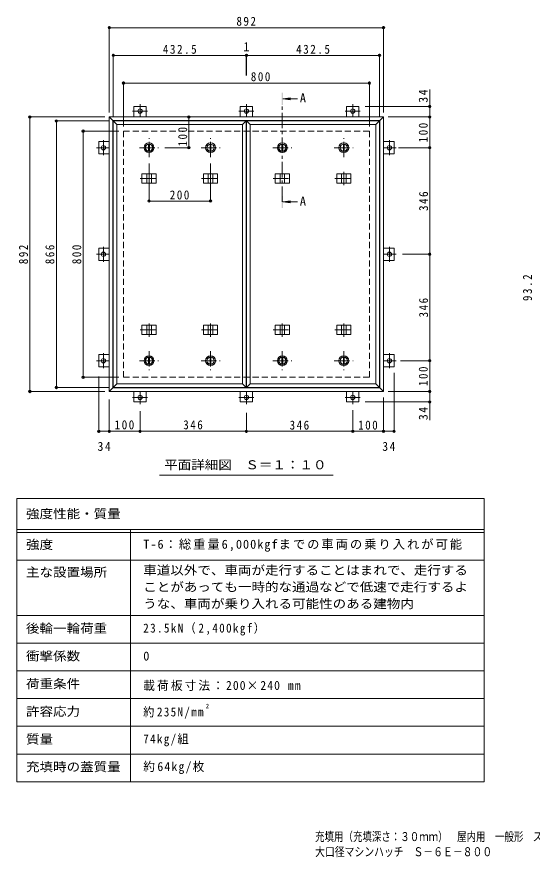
# Model space of a CAD drawing. Units: millimetres at full size, sheet at 1:10, with parts at other scales. Extents: x -1763 to 1894, y -1353 to 1378.
# Drawn here: x -1763 to -86, y -1353 to 1378 of the extents above; entities that cross this region are included whole.
import ezdxf
from ezdxf.enums import TextEntityAlignment as Align

# ---------------------------------------------------------------- set-up
doc = ezdxf.new("R2010")
doc.units = ezdxf.units.MM
doc.header["$LTSCALE"] = 10
doc.header["$PDMODE"] = 32
doc.header["$PDSIZE"] = 8
doc.linetypes.add('CHAIN1', pattern=[8, 5, -1, 1, -1])
doc.linetypes.add('DASHED2', pattern=[3, 2, -1])
for name, color, linetype, lineweight in [('0-1_躯体', 2, 'DASHED2', 9), ('0-2_仕上', 3, 'Continuous', 9), ('0-3_建具', 4, 'Continuous', 9), ('0-5_寸法', 4, 'Continuous', 9), ('0-C', 2, 'Continuous', 9), ('0-E', 3, 'Continuous', 9), ('0-F', 7, 'Continuous', 9), ('D-F', 7, 'Continuous', 9), ('F-5_F-5ﾚｲﾔ', 7, 'Continuous', 9), ('F-F_F-Fﾚｲﾔ', 2, 'Continuous', 9)]:
    doc.layers.add(name, color=color, linetype=linetype, lineweight=lineweight)
doc.styles.add('ＭＳ ゴシック', font='')
doc.styles.get('ＭＳ ゴシック').set_extended_font_data('MS Gothic')

msp = doc.modelspace()

# ---------------------------------------------------------------- linework, layer by layer
at = {"layer": '0-1_躯体'}
for p, q in [((-1416.06, 206.19), (-1416.06, 1006.19)), ((-1416.06, 1006.19), (-616.06, 1006.19)), ((-616.06, 1006.19), (-616.06, 206.19)), ((-616.06, 206.19), (-1416.06, 206.19))]:
    msp.add_line(p, q, dxfattribs=at)
at = {"layer": '0-2_仕上'}
for p, q in [((-1449.06, 173.19), (-1449.06, 1039.19)), ((-1437.06, 1027.19), (-1449.06, 1039.19)), ((-1028.56, 1027.19), (-1016.56, 1039.19)), ((-1015.56, 173.19), (-1015.56, 1039.19)), ((-1003.56, 1027.19), (-1015.56, 1039.19)), ((-595.06, 1027.19), (-583.06, 1039.19)), ((-1437.06, 185.19), (-1437.06, 1027.19)), ((-1003.56, 185.19), (-1003.56, 1027.19)), ((-1449.06, 173.19), (-1437.06, 185.19)), ((-1016.56, 173.19), (-1449.06, 173.19)), ((-1028.56, 185.19), (-1437.06, 185.19)), ((-1016.56, 173.19), (-1028.56, 185.19)), ((-1015.56, 173.19), (-1003.56, 185.19)), ((-583.06, 173.19), (-1015.56, 173.19)), ((-595.06, 185.19), (-1003.56, 185.19)), ((-583.06, 173.19), (-595.06, 185.19))]:
    msp.add_line(p, q, dxfattribs=at)
for points in [[(-1449.06, 1039.19), (-1016.56, 1039.19), (-1016.56, 173.19)], [(-1015.56, 1039.19), (-583.06, 1039.19), (-583.06, 173.19)], [(-1437.06, 1027.19), (-1028.56, 1027.19), (-1028.56, 185.19)], [(-1003.56, 1027.19), (-595.06, 1027.19), (-595.06, 185.19)]]:
    msp.add_lwpolyline(points, dxfattribs=at)
at = {"layer": '0-3_建具', "color": 2}
for p, q in [((-1462.06, 1052.19), (-1450.06, 1040.19)), ((-1462.06, 160.19), (-1462.06, 1052.19)), ((-1462.06, 1052.19), (-570.06, 1052.19)), ((-1450.06, 172.19), (-1450.06, 1040.19)), ((-1450.06, 1040.19), (-582.06, 1040.19)), ((-582.06, 1040.19), (-570.06, 1052.19)), ((-582.06, 172.19), (-582.06, 1040.19)), ((-570.06, 1052.19), (-570.06, 160.19)), ((-1450.06, 172.19), (-1462.06, 160.19)), ((-582.06, 172.19), (-1450.06, 172.19)), ((-582.06, 172.19), (-570.06, 160.19)), ((-570.06, 160.19), (-1462.06, 160.19))]:
    msp.add_line(p, q, dxfattribs=at)
at = {"layer": '0-3_建具', "linetype": 'CHAIN1'}
for p, q in [((-1332.81, 874.3), (-1332.81, 831.07)), ((-1132.81, 874.3), (-1132.81, 831.07)), ((-699.31, 874.3), (-699.31, 831.07)), ((-1362.22, 852.19), (-1303.4, 852.19)), ((-1162.22, 852.19), (-1103.4, 852.19)), ((-928.72, 852.19), (-869.9, 852.19)), ((-728.72, 852.19), (-669.9, 852.19)), ((-1362.22, 360.19), (-1303.4, 360.19)), ((-1332.81, 338.07), (-1332.81, 381.31)), ((-1162.22, 360.19), (-1103.4, 360.19)), ((-1132.81, 338.07), (-1132.81, 381.31)), ((-928.72, 360.19), (-869.9, 360.19)), ((-899.31, 338.07), (-899.31, 381.31)), ((-728.72, 360.19), (-669.9, 360.19)), ((-699.31, 338.07), (-699.31, 381.31))]:
    msp.add_line(p, q, dxfattribs=at)
at = {"layer": '0-3_建具'}
for p, q in [((-1355.9, 867.19), (-1355.9, 837.19)), ((-1355.9, 867.19), (-1309.72, 867.19)), ((-1340.31, 867.19), (-1340.31, 837.19)), ((-1325.31, 867.19), (-1325.31, 837.19)), ((-1309.72, 867.19), (-1309.72, 837.19)), ((-1155.9, 867.19), (-1155.9, 837.19)), ((-1155.9, 867.19), (-1109.72, 867.19)), ((-1140.31, 867.19), (-1140.31, 837.19)), ((-1125.31, 867.19), (-1125.31, 837.19)), ((-1109.72, 867.19), (-1109.72, 837.19)), ((-922.4, 867.19), (-922.4, 837.19)), ((-922.4, 867.19), (-876.22, 867.19)), ((-906.81, 867.19), (-906.81, 837.19)), ((-891.81, 867.19), (-891.81, 837.19)), ((-876.22, 867.19), (-876.22, 837.19)), ((-722.4, 867.19), (-722.4, 837.19)), ((-722.4, 867.19), (-676.22, 867.19)), ((-706.81, 867.19), (-706.81, 837.19)), ((-691.81, 867.19), (-691.81, 837.19)), ((-676.22, 867.19), (-676.22, 837.19)), ((-1355.9, 837.19), (-1309.72, 837.19)), ((-1155.9, 837.19), (-1109.72, 837.19)), ((-922.4, 837.19), (-876.22, 837.19)), ((-722.4, 837.19), (-676.22, 837.19)), ((-1355.9, 345.19), (-1355.9, 375.19)), ((-1355.9, 375.19), (-1309.72, 375.19)), ((-1340.31, 345.19), (-1340.31, 375.19)), ((-1325.31, 345.19), (-1325.31, 375.19)), ((-1309.72, 345.19), (-1309.72, 375.19)), ((-1155.9, 345.19), (-1155.9, 375.19)), ((-1155.9, 375.19), (-1109.72, 375.19)), ((-1140.31, 345.19), (-1140.31, 375.19)), ((-1125.31, 345.19), (-1125.31, 375.19)), ((-1109.72, 345.19), (-1109.72, 375.19)), ((-922.4, 345.19), (-922.4, 375.19)), ((-922.4, 375.19), (-876.22, 375.19)), ((-906.81, 345.19), (-906.81, 375.19)), ((-891.81, 345.19), (-891.81, 375.19)), ((-876.22, 345.19), (-876.22, 375.19)), ((-722.4, 345.19), (-722.4, 375.19)), ((-722.4, 375.19), (-676.22, 375.19)), ((-706.81, 345.19), (-706.81, 375.19)), ((-691.81, 345.19), (-691.81, 375.19)), ((-676.22, 345.19), (-676.22, 375.19)), ((-1355.9, 345.19), (-1309.72, 345.19)), ((-1155.9, 345.19), (-1109.72, 345.19)), ((-922.4, 345.19), (-876.22, 345.19)), ((-722.4, 345.19), (-676.22, 345.19))]:
    msp.add_line(p, q, dxfattribs=at)
at = {"layer": '0-5_寸法'}
for p, q in [((-897.31, 1111), (-872.53, 1114.27)), ((-897.31, 1111), (-872.53, 1107.74)), ((-897.31, 1111), (-849.85, 1111)), ((-897.31, 775.88), (-872.53, 779.14)), ((-897.31, 775.88), (-872.53, 772.62)), ((-897.31, 775.88), (-849.85, 775.88))]:
    msp.add_line(p, q, dxfattribs=at)
at = {"layer": '0-5_寸法', "linetype": 'CHAIN1'}
msp.add_line((-899.31, 775.88), (-899.31, 1091), dxfattribs=at)
at = {"layer": '0-5_寸法', "color": 7}
msp.add_line((-1298.59, -111.32), (-733.54, -111.32), dxfattribs=at)
at = {"layer": '0-5_寸法'}
for points in [[(-897.31, 1131), (-901.31, 1131), (-897.31, 1091), (-901.31, 1091)], [(-897.31, 755.88), (-901.31, 755.88), (-897.31, 795.88), (-901.31, 795.88)]]:
    msp.add_solid(points, dxfattribs=at)
at = {"layer": '0-C', "linetype": 'CHAIN1'}
for p, q in [((-1332.81, 921.19), (-1332.81, 983.19)), ((-1132.81, 921.19), (-1132.81, 983.19)), ((-699.31, 921.19), (-699.31, 983.19)), ((-1363.81, 952.19), (-1301.81, 952.19)), ((-1163.81, 952.19), (-1101.81, 952.19)), ((-930.31, 952.19), (-868.31, 952.19)), ((-730.31, 952.19), (-668.31, 952.19)), ((-1332.81, 291.19), (-1332.81, 229.19)), ((-1132.81, 291.19), (-1132.81, 229.19)), ((-899.31, 291.19), (-899.31, 229.19)), ((-699.31, 291.19), (-699.31, 229.19)), ((-1363.81, 260.19), (-1301.81, 260.19)), ((-1163.81, 260.19), (-1101.81, 260.19)), ((-930.31, 260.19), (-868.31, 260.19)), ((-730.31, 260.19), (-668.31, 260.19))]:
    msp.add_line(p, q, dxfattribs=at)
at = {"layer": '0-C'}
for p, q in [((-1334.31, 963.59), (-1334.31, 940.79)), ((-1331.31, 963.59), (-1331.31, 940.79)), ((-1134.31, 963.59), (-1134.31, 940.79)), ((-1131.31, 963.59), (-1131.31, 940.79)), ((-900.81, 963.59), (-900.81, 940.79)), ((-897.81, 963.59), (-897.81, 940.79)), ((-700.81, 963.59), (-700.81, 940.79)), ((-697.81, 963.59), (-697.81, 940.79)), ((-1334.31, 248.79), (-1334.31, 271.59)), ((-1331.31, 248.79), (-1331.31, 271.59)), ((-1134.31, 248.79), (-1134.31, 271.59)), ((-1131.31, 248.79), (-1131.31, 271.59)), ((-900.81, 248.79), (-900.81, 271.59)), ((-897.81, 248.79), (-897.81, 271.59)), ((-700.81, 248.79), (-700.81, 271.59)), ((-697.81, 248.79), (-697.81, 271.59))]:
    msp.add_line(p, q, dxfattribs=at)
for centre, radius in [((-1332.81, 952.19), 16), ((-1332.81, 952.19), 12), ((-1332.81, 952.19), 11.5), ((-1132.81, 952.19), 16), ((-1132.81, 952.19), 12), ((-1132.81, 952.19), 11.5), ((-899.31, 952.19), 16), ((-899.31, 952.19), 12), ((-899.31, 952.19), 11.5), ((-699.31, 952.19), 16), ((-699.31, 952.19), 12), ((-699.31, 952.19), 11.5), ((-1332.81, 260.19), 16), ((-1132.81, 260.19), 16), ((-899.31, 260.19), 16), ((-699.31, 260.19), 16), ((-1332.81, 260.19), 12), ((-1332.81, 260.19), 11.5), ((-1132.81, 260.19), 12), ((-1132.81, 260.19), 11.5), ((-899.31, 260.19), 12), ((-899.31, 260.19), 11.5), ((-699.31, 260.19), 12), ((-699.31, 260.19), 11.5)]:
    msp.add_circle(centre, radius, dxfattribs=at)
at = {"layer": '0-E', "linetype": 'CHAIN1'}
for p, q in [((-1362.06, 1093.36), (-1362.06, 1052.19)), ((-1016.06, 1093.36), (-1016.06, 1052.19)), ((-670.06, 1093.36), (-670.06, 1052.19)), ((-1337.69, 1071.39), (-1386.44, 1071.39)), ((-991.68, 1071.39), (-1040.44, 1071.39)), ((-645.68, 1071.39), (-694.44, 1071.39)), ((-1481.26, 976.56), (-1481.26, 927.81)), ((-550.86, 927.81), (-550.86, 976.56)), ((-1503.24, 952.19), (-1462.06, 952.19)), ((-528.89, 952.19), (-570.06, 952.19)), ((-1481.26, 630.56), (-1481.26, 581.81)), ((-550.86, 581.81), (-550.86, 630.56)), ((-1503.24, 606.19), (-1462.06, 606.19)), ((-528.89, 606.19), (-570.06, 606.19)), ((-1481.26, 284.56), (-1481.26, 235.81)), ((-550.86, 235.81), (-550.86, 284.56)), ((-1503.24, 260.19), (-1462.06, 260.19)), ((-528.89, 260.19), (-570.06, 260.19)), ((-1386.44, 140.99), (-1337.69, 140.99)), ((-1362.06, 119.01), (-1362.06, 160.19)), ((-1040.44, 140.99), (-991.68, 140.99)), ((-1016.06, 119.01), (-1016.06, 160.19)), ((-694.44, 140.99), (-645.68, 140.99)), ((-670.06, 119.01), (-670.06, 160.19))]:
    msp.add_line(p, q, dxfattribs=at)
at = {"layer": '0-E'}
for p, q in [((-1382.06, 1086.39), (-1342.06, 1086.39)), ((-1382.06, 1086.39), (-1382.06, 1052.19)), ((-1342.06, 1086.39), (-1342.06, 1052.19)), ((-1036.06, 1086.39), (-996.06, 1086.39)), ((-1036.06, 1086.39), (-1036.06, 1052.19)), ((-996.06, 1086.39), (-996.06, 1052.19)), ((-690.06, 1086.39), (-650.06, 1086.39)), ((-690.06, 1086.39), (-690.06, 1052.19)), ((-650.06, 1086.39), (-650.06, 1052.19)), ((-1496.26, 932.19), (-1496.26, 972.19)), ((-1496.26, 972.19), (-1462.06, 972.19)), ((-535.86, 972.19), (-570.06, 972.19)), ((-535.86, 972.19), (-535.86, 932.19)), ((-1496.26, 932.19), (-1462.06, 932.19)), ((-535.86, 932.19), (-570.06, 932.19)), ((-1496.26, 586.19), (-1496.26, 626.19)), ((-1496.26, 626.19), (-1462.06, 626.19)), ((-535.86, 626.19), (-570.06, 626.19)), ((-535.86, 626.19), (-535.86, 586.19)), ((-1496.26, 586.19), (-1462.06, 586.19)), ((-535.86, 586.19), (-570.06, 586.19)), ((-1496.26, 240.19), (-1496.26, 280.19)), ((-1496.26, 280.19), (-1462.06, 280.19)), ((-535.86, 280.19), (-570.06, 280.19)), ((-535.86, 280.19), (-535.86, 240.19)), ((-1496.26, 240.19), (-1462.06, 240.19)), ((-535.86, 240.19), (-570.06, 240.19)), ((-1382.06, 125.99), (-1382.06, 160.19)), ((-1342.06, 125.99), (-1342.06, 160.19)), ((-1036.06, 125.99), (-1036.06, 160.19)), ((-996.06, 125.99), (-996.06, 160.19)), ((-690.06, 125.99), (-690.06, 160.19)), ((-650.06, 125.99), (-650.06, 160.19)), ((-1342.06, 125.99), (-1382.06, 125.99)), ((-996.06, 125.99), (-1036.06, 125.99)), ((-650.06, 125.99), (-690.06, 125.99))]:
    msp.add_line(p, q, dxfattribs=at)
for centre in [(-1362.06, 1071.39), (-1016.06, 1071.39), (-670.06, 1071.39), (-1481.26, 952.19), (-550.86, 952.19), (-1481.26, 606.19), (-550.86, 606.19), (-1481.26, 260.19), (-550.86, 260.19), (-1362.06, 140.99), (-1016.06, 140.99), (-670.06, 140.99)]:
    msp.add_circle(centre, 7, dxfattribs=at)
at = {"layer": '0-F'}
for p, q in [((-1462.06, 1067.19), (-1462.06, 1347.19)), ((-1462.06, 1342.19), (-570.06, 1342.19)), ((-570.06, 1067.19), (-570.06, 1347.19)), ((-1449.06, 1054.19), (-1449.06, 1257.19)), ((-583.06, 1054.19), (-583.06, 1257.19)), ((-1449.06, 1252.19), (-1016.56, 1252.19)), ((-1016.56, 1255.19), (-1016.56, 1186.9)), ((-1016.56, 1252.19), (-1015.56, 1252.19)), ((-1015.56, 1255.19), (-1015.56, 1186.9)), ((-1015.56, 1252.19), (-583.06, 1252.19)), ((-1416.06, 1021.19), (-1416.06, 1167.19)), ((-1416.06, 1162.19), (-616.06, 1162.19)), ((-616.06, 1021.19), (-616.06, 1167.19)), ((-419.91, 1086.39), (-419.91, 1141.07)), ((-414.91, 1086.39), (-630.06, 1086.39)), ((-419.91, 1052.19), (-419.91, 1086.39)), ((-1477.06, 1052.19), (-1725.42, 1052.19)), ((-1720.42, 160.19), (-1720.42, 1052.19)), ((-1464.06, 1039.19), (-1639.38, 1039.19)), ((-1634.38, 173.19), (-1634.38, 1039.19)), ((-1203.43, 1052.19), (-1203.43, 952.19)), ((-555.06, 1052.19), (-414.91, 1052.19)), ((-419.91, 952.19), (-419.91, 1052.19)), ((-1431.06, 1006.19), (-1552.01, 1006.19)), ((-1547.01, 206.19), (-1547.01, 1006.19)), ((-1200.43, 952.19), (-1281.81, 952.19)), ((-521.14, 952.19), (-414.91, 952.19)), ((-419.91, 952.19), (-419.91, 606.19)), ((-1332.81, 775.89), (-1332.81, 901.19)), ((-1132.81, 775.89), (-1132.81, 901.19)), ((-1332.81, 778.89), (-1132.81, 778.89)), ((-416.91, 606.19), (-508.89, 606.19)), ((-419.91, 606.19), (-419.91, 260.19)), ((-514.55, 260.19), (-414.91, 260.19)), ((-419.91, 160.19), (-419.91, 260.19)), ((-535.86, 27.81), (-535.86, 220.19)), ((-1431.06, 206.19), (-1552.01, 206.19)), ((-1496.26, 25.81), (-1496.26, 208.98)), ((-1464.06, 173.19), (-1639.38, 173.19)), ((-1477.06, 160.19), (-1725.42, 160.19)), ((-570.06, 27.81), (-570.06, 140.19)), ((-555.06, 160.19), (-414.91, 160.19)), ((-419.91, 160.19), (-419.91, 125.99)), ((-1462.06, 133.98), (-1462.06, 25.81)), ((-414.91, 125.99), (-630.06, 125.99)), ((-419.91, 125.99), (-419.91, 67.01)), ((-1362.06, 96.68), (-1362.06, 25.81)), ((-1016.06, 90.84), (-1016.06, 25.81)), ((-670.06, 27.81), (-670.06, 99.01)), ((-1496.26, 30.81), (-1462.06, 30.81)), ((-1462.06, 30.81), (-1362.06, 30.81)), ((-1362.06, 30.81), (-1016.06, 30.81)), ((-1016.06, 30.81), (-670.06, 30.81)), ((-670.06, 30.81), (-570.06, 30.81)), ((-570.06, 30.81), (-535.86, 30.81))]:
    msp.add_line(p, q, dxfattribs=at)
for p in [(-1462.06, 1342.19), (-570.06, 1342.19), (-1449.06, 1252.19), (-1016.56, 1252.19), (-1015.56, 1252.19), (-583.06, 1252.19), (-1416.06, 1162.19), (-616.06, 1162.19), (-419.91, 1086.39), (-1720.42, 1052.19), (-1634.38, 1039.19), (-1203.43, 1052.19), (-419.91, 1052.19), (-1547.01, 1006.19), (-1203.43, 952.19), (-419.91, 952.19), (-1332.81, 778.89), (-1132.81, 778.89), (-419.91, 606.19), (-419.91, 260.19), (-1547.01, 206.19), (-1720.42, 160.19), (-1634.38, 173.19), (-419.91, 160.19), (-419.91, 125.99), (-1496.26, 30.81), (-1462.06, 30.81), (-1362.06, 30.81), (-1016.06, 30.81), (-670.06, 30.81), (-570.06, 30.81), (-535.86, 30.81)]:
    msp.add_point(p, dxfattribs=at)
at = {"layer": 'F-5_F-5ﾚｲﾔ'}
for p, q in [((-243, -188), (-243, -1108)), ((-1763, -388), (-243, -388)), ((-1763, -568), (-243, -568))]:
    msp.add_line(p, q, dxfattribs=at)
at = {"layer": 'F-F_F-Fﾚｲﾔ', "color": 7}
for p, q in [((-1763, -188), (-1763, -1108)), ((-1763, -188), (-243, -188)), ((-1763, -288), (-243, -288)), ((-1763, -298), (-243, -298)), ((-1393, -288), (-1393, -1108)), ((-1763, -388), (-243, -388)), ((-1763, -568), (-243, -568)), ((-1763, -658), (-243, -658)), ((-1763, -748), (-243, -748)), ((-243, -838), (-1763, -838)), ((-243, -928), (-1763, -928)), ((-243, -1018), (-1763, -1018)), ((-243, -1108), (-1763, -1108))]:
    msp.add_line(p, q, dxfattribs=at)

# ---------------------------------------------------------------- texts
at = {"layer": '0-5_寸法', "color": 2, "style": 'ＭＳ ゴシック'}
for p in [(-842.28, 1090.61), (-842.28, 755.48)]:
    msp.add_text('A', height=29.33, dxfattribs=at).set_placement(p, align=Align.BOTTOM_LEFT)
at = {"layer": '0-5_寸法', "color": 2, "style": 'ＭＳ ゴシック', "width": 1.1}
msp.add_text('平面詳細図\u3000Ｓ＝１：１０', height=29.33, dxfattribs=at).set_placement((-1283.56, -101.51), align=Align.BOTTOM_LEFT)
at = {"layer": '0-F', "color": 2, "style": 'ＭＳ ゴシック'}
msp.add_text('1', height=29.33, dxfattribs=at).set_placement((-1026.06, 1257.19), align=Align.BOTTOM_LEFT)
at = {"layer": '0-F', "color": 2, "char_height": 29.33, "attachment_point": 7, "style": 'ＭＳ ゴシック'}
for s, insert in [('\\T1.27;\\W0.9;892', (-1048.56, 1348.19)), ('\\T1.28;\\W0.9;432.5', (-1287.81, 1257.19)), ('\\T1.28;\\W0.9;432.5', (-854.31, 1257.19)), ('\\T1.27;\\W0.9;800', (-1001.77, 1168.19)), ('\\T1.27;\\W0.9;200', (-1265.31, 783.89)), ('\\T1.27;\\W0.9;100', (-1444.56, 36.81)), ('\\T1.27;\\W0.9;346', (-1221.56, 36.81)), ('\\T1.27;\\W0.9;346', (-875.56, 35.81)), ('\\T1.27;\\W0.9;100', (-652.56, 35.81)), ('\\T1.27;\\W0.95;34', (-1500.41, -33.41)), ('\\T1.27;\\W0.95;34', (-574.21, -33.41))]:
    msp.add_mtext(s, dxfattribs=dict(at, insert=insert))
at = {"layer": '0-F', "color": 2, "char_height": 29.33, "attachment_point": 7, "rotation": 90, "style": 'ＭＳ ゴシック'}
for s, insert in [('\\T1.27;\\W0.95;34', (-425.91, 1098.57)), ('\\T1.27;\\W0.9;100', (-1208.43, 956.2)), ('\\T1.27;\\W0.9;100', (-425.91, 969.69)), ('\\T1.27;\\W0.9;346', (-424.91, 746.69)), ('\\T1.27;\\W0.9;892', (-1726.42, 573.69)), ('\\T1.27;\\W0.9;866', (-1640.38, 573.69)), ('\\T1.27;\\W0.9;800', (-1553.01, 573.69)), ('\\T1.27;\\W0.9;346', (-424.91, 400.69)), ('\\T1.27;\\W0.9;100', (-425.91, 177.69)), ('\\T1.27;\\W0.95;34', (-425.91, 67.01))]:
    msp.add_mtext(s, dxfattribs=dict(at, insert=insert))
at = {"layer": 'D-F', "color": 2, "insert": (-86.97, 453.95), "char_height": 29.33, "attachment_point": 7, "rotation": 90, "style": 'ＭＳ ゴシック'}
msp.add_mtext('\\T1.28;\\W0.9;93.2', dxfattribs=at)
at = {"layer": 'F-5_F-5ﾚｲﾔ', "color": 6, "style": 'ＭＳ ゴシック'}
msp.add_text('2', height=14.66, dxfattribs=at).set_placement((-1148.94, -873.78), align=Align.BOTTOM_LEFT)
at = {"layer": 'F-5_F-5ﾚｲﾔ', "color": 2, "style": 'ＭＳ ゴシック'}
for s, width, p in [('充填用（充填深さ：３０ｍｍ）\u3000屋内用\u3000一般形\u3000スチール製\u3000ステンレス目地', 0.75, (-792.72, -1309.74)), ('大口径マシンハッチ\u3000Ｓ－６Ｅ－８００', 0.8, (-792.72, -1358.94))]:
    msp.add_text(s, height=29.33, dxfattribs=dict(at, width=width)).set_placement(p, align=Align.BOTTOM_LEFT)
at = {"layer": 'F-F_F-Fﾚｲﾔ', "style": 'ＭＳ ゴシック', "width": 1.1}
for s, p in [('強度性能・質量', (-1733, -260.57)), ('強度', (-1733, -360.5)), ('主な設置場所', (-1733, -450.5)), ('車道以外で、車両が走行することはまれで、走行する', (-1351.67, -444.07)), ('ことがあっても一時的な通過などで低速で走行するよ', (-1351.67, -498.55)), ('うな、車両が乗り入れる可能性のある建物内', (-1351.67, -553.04)), ('後輪一輪荷重', (-1733, -633)), ('衝撃係数', (-1733, -723)), ('荷重条件', (-1733, -813)), ('許容応力', (-1733, -903)), ('質量', (-1733, -993)), ('充填時の蓋質量', (-1733, -1083))]:
    msp.add_text(s, height=29.33, dxfattribs=at).set_placement(p, align=Align.BOTTOM_LEFT)
at = {"layer": 'F-F_F-Fﾚｲﾔ', "style": 'ＭＳ ゴシック'}
msp.add_text('0', height=29.33, dxfattribs=at).set_placement((-1351.67, -723), align=Align.BOTTOM_LEFT)
at = {"layer": 'F-F_F-Fﾚｲﾔ', "char_height": 29.33, "attachment_point": 7, "style": 'ＭＳ ゴシック'}
for s, insert in [('\\T1.16;T-6：総重量6,000kgfまでの車両の乗り入れが可能', (-1351.67, -360.5)), ('\\T1.25;\\W0.9;23.5kN（2,400kgf）', (-1351.67, -633)), ('\\T1.18;\\W0.95;載荷板寸法：200×240\\~mm', (-1351.67, -813)), ('\\T1.24;\\W0.9;約235N/mm', (-1351.67, -903)), ('\\T1.24;\\W0.9;74kg/組', (-1351.67, -993)), ('\\T1.21;\\W0.95;約64kg/枚', (-1351.67, -1083))]:
    msp.add_mtext(s, dxfattribs=dict(at, insert=insert))

doc.saveas('drawing.dxf')
